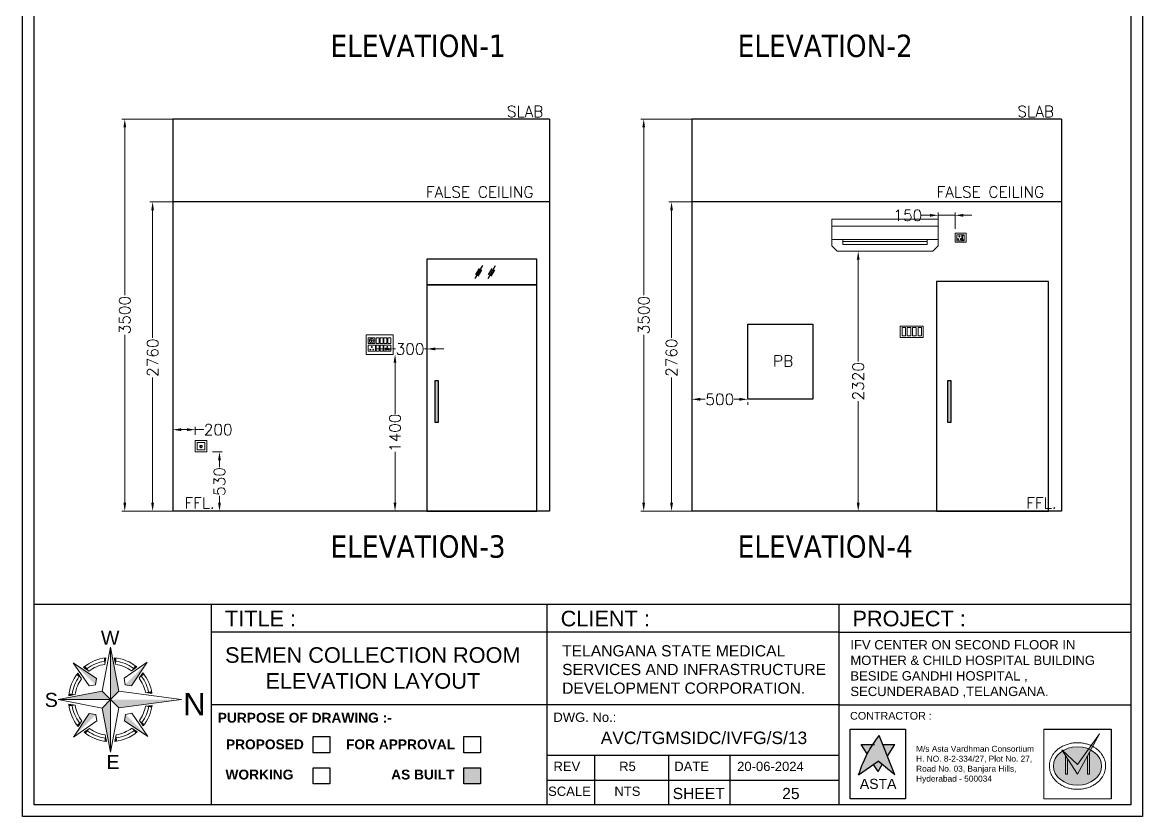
# Model space of a CAD drawing. Header units: millimetres. Extents: x 3552052 to 4144896, y -707811 to -630695.
# Drawn here: x 3871819 to 3881819, y -698426 to -691339 of the extents above; entities that cross this region are included whole.
import ezdxf
from ezdxf.enums import TextEntityAlignment as Align

# ---------------------------------------------------------------- set-up
doc = ezdxf.new("R2010")
doc.units = ezdxf.units.MM
doc.header["$LTSCALE"] = 6
doc.header["$MEASUREMENT"] = 0
doc.layers.get('0').update_dxf_attribs({"linetype": 'CONTINUOUS', "lineweight": 0})
doc.layers.get('Defpoints').update_dxf_attribs({"linetype": 'CONTINUOUS', "lineweight": 0})
for name, color, linetype, lineweight in [('0.0', 8, 'CONTINUOUS', 0), ('ELE-12M RAW&UPS SB', 40, 'CONTINUOUS', 0), ('ELE-4M RAW P.SB', 40, 'CONTINUOUS', 0), ('ELE-4M UPS P.SB', 3, 'CONTINUOUS', 0), ('ELE-SOCKET NMBERING', 7, 'CONTINUOUS', 9), ('ELE.LAN POINT', 3, 'CONTINUOUS', 0), ('formate text', 8, 'CONTINUOUS', 0), ('hatch', 252, 'CONTINUOUS', 0), ('HVAC', 3, 'CONTINUOUS', 15), ('LIGHT', 2, 'CONTINUOUS', 0), ('MEP_HVAC_RA_DUCT', 1, 'CONTINUOUS', 0), ('MEP_HVAC_TEXT', 7, 'CONTINUOUS', 0), ('SECTION', 251, 'CONTINUOUS', 0), ('TITLE', 7, 'CONTINUOUS', 0)]:
    doc.layers.add(name, color=color, linetype=linetype, lineweight=lineweight)
doc.layers.add('ELE-6A AC SOCKET', color=7, linetype='CONTINUOUS', lineweight=0, true_color=0x00ceb6)
doc.styles.add('Annotation', font='tahoma.ttf')
doc.styles.add('ARIAL', font='arial.ttf')
doc.styles.add('FORMATE', font='arialbd.ttf')
doc.styles.add('ROMANS', font='romans.shx')
doc.styles.add('style3', font='arialbd.ttf')
doc.dimstyles.new('AEPL1', dxfattribs={"dimtxt": 100, "dimasz": 75, "dimexe": 25, "dimexo": 50, "dimtad": 0, "dimdec": 0, "dimtxsty": 'ROMANS', "dimcen": 2.5, "dimclrd": 7, "dimclre": 7, "dimclrt": 7, "dimadec": 0, "dimazin": 0, "dimtfac": 1, "dimtdec": 0, "dimtmove": 0, "dimatfit": 3, "dimfxl": 1, "dimlwd": 0, "dimlwe": 0, "dimarcsym": 0})

# ---------------------------------------------------------------- blocks, each defined once
blk = doc.blocks.new('*D383')
at = {"layer": 'Defpoints', "color": 0, "transparency": 16777216}
for p in [(3872982, -692941), (3873384, -692941), (3874360, -695701)]:
    blk.add_point(p, dxfattribs=at)
at = {"layer": 'ELE-4M UPS P.SB', "color": 7, "lineweight": 0, "transparency": 16777216}
for p, q in [((3873334, -692941), (3872957, -692941)), ((3872982, -693016), (3872982, -694154)), ((3872982, -695626), (3872982, -694508)), ((3874310, -695701), (3872957, -695701))]:
    blk.add_line(p, q, dxfattribs=at)
at = {"layer": 'ELE-4M UPS P.SB', "color": 7, "transparency": 16777216}
for points in [[(3872969, -693016), (3872994, -693016), (3872982, -692941)], [(3872969, -695626), (3872994, -695626), (3872982, -695701)]]:
    blk.add_solid(points, dxfattribs=at)
at = {"layer": 'ELE-4M UPS P.SB', "color": 7, "lineweight": -3, "transparency": 16777216, "insert": (3872982, -694331), "char_height": 100, "attachment_point": 5, "rotation": 90, "style": 'ROMANS'}
blk.add_mtext('2760', dxfattribs=at)
blk = doc.blocks.new('*D384')
at = {"layer": 'Defpoints', "color": 0, "transparency": 16777216}
for p in [(3872733, -692201), (3873393, -692201), (3873357, -695701)]:
    blk.add_point(p, dxfattribs=at)
at = {"layer": 'ELE-4M UPS P.SB', "color": 7, "lineweight": 0, "transparency": 16777216}
for p, q in [((3873343, -692201), (3872708, -692201)), ((3872733, -692276), (3872733, -693774)), ((3872733, -695626), (3872733, -694128)), ((3873307, -695701), (3872708, -695701))]:
    blk.add_line(p, q, dxfattribs=at)
at = {"layer": 'ELE-4M UPS P.SB', "color": 7, "transparency": 16777216}
for points in [[(3872721, -692276), (3872746, -692276), (3872733, -692201)], [(3872721, -695626), (3872746, -695626), (3872733, -695701)]]:
    blk.add_solid(points, dxfattribs=at)
at = {"layer": 'ELE-4M UPS P.SB', "color": 7, "lineweight": -3, "transparency": 16777216, "insert": (3872733, -693951), "char_height": 100, "attachment_point": 5, "rotation": 90, "style": 'ROMANS'}
blk.add_mtext('3500', dxfattribs=at)
blk = doc.blocks.new('5')
at = {"layer": 'ELE-12M RAW&UPS SB', "color": 40, "ltscale": 10}
for p, q in [((3595754, -684831), (3595747, -684829)), ((3595748, -684825), (3595755, -684830)), ((3595756, -684840), (3595756, -684832)), ((3595757, -684829), (3595762, -684823)), ((3595757, -684832), (3595760, -684839)), ((3595765, -684826), (3595758, -684830))]:
    blk.add_line(p, q, dxfattribs=at)
for points in [[(3595950, -684952), (3595707, -684952), (3595707, -684777), (3595950, -684777)], [(3595785, -684803), (3595727, -684803), (3595727, -684856), (3595785, -684856)], [(3595824, -684856), (3595798, -684856), (3595798, -684804), (3595824, -684804)], [(3595824, -684924), (3595798, -684924), (3595798, -684871), (3595824, -684871)], [(3595859, -684856), (3595833, -684856), (3595833, -684804), (3595859, -684804)], [(3595859, -684924), (3595833, -684924), (3595833, -684871), (3595859, -684871)], [(3595894, -684856), (3595867, -684856), (3595867, -684804), (3595894, -684804)]]:
    blk.add_lwpolyline(points, close=True, dxfattribs=at)
at = {"layer": 'ELE-12M RAW&UPS SB', "color": 3, "linetype": 'ByBlock', "elevation": 0}
blk.add_lwpolyline([(3595928, -684856), (3595902, -684856), (3595902, -684804), (3595928, -684804)], close=True, dxfattribs=at)
at = {"layer": 'ELE-12M RAW&UPS SB', "color": 40, "ltscale": 10}
for radius in [19.1, 1.78]:
    blk.add_circle((3595756, -684831), radius, dxfattribs=at)
at = {"layer": 'ELE-4M RAW P.SB', "color": 40, "ltscale": 10}
for p, q in [((3595727, -684871), (3595790, -684871)), ((3595727, -684924), (3595727, -684871)), ((3595790, -684871), (3595790, -684924)), ((3595865, -684871), (3595928, -684871)), ((3595865, -684924), (3595865, -684871)), ((3595928, -684871), (3595928, -684924)), ((3595790, -684924), (3595727, -684924)), ((3595928, -684924), (3595865, -684924))]:
    blk.add_line(p, q, dxfattribs=at)
for centre, radius, start, end in [((3595758, -684885), 3.6, 307.1584, 232.8416), ((3595758, -684888), 2.29, 161.4031, 18.5969), ((3595897, -684885), 3.6, 307.1584, 232.8416), ((3595897, -684888), 2.29, 161.4031, 18.5969), ((3595745, -684908), 3.1, 5.2689, 272.51), ((3595747, -684910), 2.5, 202.6838, 75.0951), ((3595769, -684910), 2.5, 104.9049, 337.3162), ((3595771, -684908), 3.1, 267.49, 174.7311), ((3595884, -684908), 3.1, 5.2689, 272.51), ((3595886, -684910), 2.5, 202.6838, 75.0951), ((3595908, -684910), 2.5, 104.9049, 337.3162), ((3595910, -684908), 3.1, 267.49, 174.7311)]:
    blk.add_arc(centre, radius, start, end, dxfattribs=at)
blk = doc.blocks.new('*D385')
at = {"layer": 'Defpoints', "color": 0, "transparency": 16777216}
for p in [(3875130, -694243), (3875430, -694243), (3875430, -694253)]:
    blk.add_point(p, dxfattribs=at)
at = {"layer": 'ELE-4M UPS P.SB', "color": 7, "lineweight": 0, "transparency": 16777216}
for p, q in [((3875055, -694253), (3874980, -694253)), ((3875130, -694253), (3875151, -694253)), ((3875130, -694293), (3875130, -694278)), ((3875430, -694253), (3875410, -694253)), ((3875430, -694293), (3875430, -694278)), ((3875505, -694253), (3875580, -694253))]:
    blk.add_line(p, q, dxfattribs=at)
at = {"layer": 'ELE-4M UPS P.SB', "color": 7, "transparency": 16777216}
for points in [[(3875055, -694240), (3875055, -694265), (3875130, -694253)], [(3875505, -694240), (3875505, -694265), (3875430, -694253)]]:
    blk.add_solid(points, dxfattribs=at)
at = {"layer": 'ELE-4M UPS P.SB', "color": 7, "lineweight": -3, "transparency": 16777216, "insert": (3875280, -694253), "char_height": 100, "attachment_point": 5, "style": 'ROMANS'}
blk.add_mtext('300', dxfattribs=at)
blk = doc.blocks.new('*D386')
at = {"layer": 'Defpoints', "color": 0, "transparency": 16777216}
for p in [(3875130, -694301), (3875130, -695701), (3875146, -695701)]:
    blk.add_point(p, dxfattribs=at)
at = {"layer": 'ELE-4M UPS P.SB', "color": 7, "lineweight": 0, "transparency": 16777216}
for p, q in [((3875146, -694376), (3875146, -694831)), ((3875180, -694301), (3875171, -694301)), ((3875146, -695626), (3875146, -695171)), ((3875180, -695701), (3875171, -695701))]:
    blk.add_line(p, q, dxfattribs=at)
at = {"layer": 'ELE-4M UPS P.SB', "color": 7, "transparency": 16777216}
for points in [[(3875133, -694376), (3875158, -694376), (3875146, -694301)], [(3875133, -695626), (3875158, -695626), (3875146, -695701)]]:
    blk.add_solid(points, dxfattribs=at)
at = {"layer": 'ELE-4M UPS P.SB', "color": 7, "lineweight": -3, "transparency": 16777216, "insert": (3875146, -695001), "char_height": 100, "attachment_point": 5, "rotation": 90, "style": 'ROMANS'}
blk.add_mtext('1400', dxfattribs=at)
blk = doc.blocks.new('Voice')
at = {"layer": 'ELE.LAN POINT', "color": 6}
for points in [[(0, -32), (128, -32), (128, 92), (0, 92)], [(22, -10), (106, -10), (106, 70), (22, 70)], [(77, 21), (70, 21), (70, 12), (58, 12), (58, 21), (51, 21), (51, 39), (77, 39)], [(76, 23), (68, 23), (68, 13), (59, 13), (59, 23), (52, 23), (52, 37), (76, 37)]]:
    blk.add_lwpolyline(points, close=True, dxfattribs=at)
blk = doc.blocks.new('*D387')
at = {"layer": 'Defpoints', "color": 0, "transparency": 16777216}
for p in [(3873467, -695171), (3873579, -695171), (3873516, -695701)]:
    blk.add_point(p, dxfattribs=at)
at = {"layer": 'ELE-4M UPS P.SB', "color": 7, "lineweight": 0, "transparency": 16777216}
for p, q in [((3873517, -695171), (3873604, -695171)), ((3873579, -695246), (3873579, -695307)), ((3873579, -695626), (3873579, -695565)), ((3873566, -695701), (3873604, -695701))]:
    blk.add_line(p, q, dxfattribs=at)
at = {"layer": 'ELE-4M UPS P.SB', "color": 7, "transparency": 16777216}
for points in [[(3873566, -695246), (3873591, -695246), (3873579, -695171)], [(3873566, -695626), (3873591, -695626), (3873579, -695701)]]:
    blk.add_solid(points, dxfattribs=at)
at = {"layer": 'ELE-4M UPS P.SB', "color": 7, "lineweight": -3, "transparency": 16777216, "insert": (3873579, -695436), "char_height": 100, "attachment_point": 5, "rotation": 90, "style": 'ROMANS'}
blk.add_mtext('530', dxfattribs=at)
blk = doc.blocks.new('*D388')
at = {"layer": 'Defpoints', "color": 0, "transparency": 16777216}
for p in [(3873162, -694973), (3873162, -695070), (3873363, -695070)]:
    blk.add_point(p, dxfattribs=at)
at = {"layer": 'ELE-4M UPS P.SB', "color": 7, "lineweight": 0, "transparency": 16777216}
for p, q in [((3873162, -695020), (3873162, -694948)), ((3873237, -694973), (3873288, -694973)), ((3873363, -695020), (3873363, -694948)), ((3873363, -694973), (3873438, -694973))]:
    blk.add_line(p, q, dxfattribs=at)
at = {"layer": 'ELE-4M UPS P.SB', "color": 7, "transparency": 16777216}
for points in [[(3873237, -694961), (3873237, -694986), (3873162, -694973)], [(3873288, -694961), (3873288, -694986), (3873363, -694973)]]:
    blk.add_solid(points, dxfattribs=at)
at = {"layer": 'ELE-4M UPS P.SB', "color": 7, "lineweight": -3, "transparency": 16777216, "insert": (3873567, -694973), "char_height": 100, "attachment_point": 5, "style": 'ROMANS'}
blk.add_mtext('200', dxfattribs=at)
blk = doc.blocks.new('*D389')
at = {"layer": 'Defpoints', "color": 0, "transparency": 16777216}
for p in [(3877614, -692941), (3878002, -692941), (3877994, -695701)]:
    blk.add_point(p, dxfattribs=at)
at = {"layer": 'ELE-4M UPS P.SB', "color": 7, "lineweight": 0, "transparency": 16777216}
for p, q in [((3877952, -692941), (3877589, -692941)), ((3877614, -693016), (3877614, -694154)), ((3877614, -695626), (3877614, -694508)), ((3877944, -695701), (3877589, -695701))]:
    blk.add_line(p, q, dxfattribs=at)
at = {"layer": 'ELE-4M UPS P.SB', "color": 7, "transparency": 16777216}
for points in [[(3877602, -693016), (3877627, -693016), (3877614, -692941)], [(3877602, -695626), (3877627, -695626), (3877614, -695701)]]:
    blk.add_solid(points, dxfattribs=at)
at = {"layer": 'ELE-4M UPS P.SB', "color": 7, "lineweight": -3, "transparency": 16777216, "insert": (3877614, -694331), "char_height": 100, "attachment_point": 5, "rotation": 90, "style": 'ROMANS'}
blk.add_mtext('2760', dxfattribs=at)
blk = doc.blocks.new('*D390')
at = {"layer": 'Defpoints', "color": 0, "transparency": 16777216}
for p in [(3877366, -692201), (3878041, -692201), (3877994, -695701)]:
    blk.add_point(p, dxfattribs=at)
at = {"layer": 'ELE-4M UPS P.SB', "color": 7, "lineweight": 0, "transparency": 16777216}
for p, q in [((3877991, -692201), (3877341, -692201)), ((3877366, -692276), (3877366, -693774)), ((3877366, -695626), (3877366, -694128)), ((3877944, -695701), (3877341, -695701))]:
    blk.add_line(p, q, dxfattribs=at)
at = {"layer": 'ELE-4M UPS P.SB', "color": 7, "transparency": 16777216}
for points in [[(3877353, -692276), (3877378, -692276), (3877366, -692201)], [(3877353, -695626), (3877378, -695626), (3877366, -695701)]]:
    blk.add_solid(points, dxfattribs=at)
at = {"layer": 'ELE-4M UPS P.SB', "color": 7, "lineweight": -3, "transparency": 16777216, "insert": (3877366, -693951), "char_height": 100, "attachment_point": 5, "rotation": 90, "style": 'ROMANS'}
blk.add_mtext('3500', dxfattribs=at)
blk = doc.blocks.new('FGFFF')
at = {"layer": 'HVAC', "color": 1}
for p, q in [((3634024, -694516), (3634974, -694516)), ((3634024, -694635), (3634974, -694635))]:
    blk.add_line(p, q, dxfattribs=at)
at = {"layer": 'HVAC', "color": 8}
for p, q in [((3634123, -694635), (3634123, -694680)), ((3634123, -694655), (3634874, -694655)), ((3634123, -694680), (3634874, -694680)), ((3634874, -694635), (3634874, -694680))]:
    blk.add_line(p, q, dxfattribs=at)
at = {"layer": 'HVAC', "color": 1}
blk.add_lwpolyline([(3634024, -694455), (3634974, -694455), (3634974, -694694), (3634926, -694741), (3634071, -694741), (3634024, -694694)], close=True, dxfattribs=at)
blk = doc.blocks.new('*D391')
at = {"layer": 'Defpoints', "color": 0, "transparency": 16777216}
for p in [(3879252, -693381), (3879281, -693381), (3879295, -695701)]:
    blk.add_point(p, dxfattribs=at)
at = {"layer": 'ELE-4M UPS P.SB', "color": 7, "lineweight": 0, "transparency": 16777216}
for p, q in [((3879302, -693381), (3879306, -693381)), ((3879281, -693456), (3879281, -694364)), ((3879281, -695626), (3879281, -694718)), ((3879245, -695701), (3879256, -695701))]:
    blk.add_line(p, q, dxfattribs=at)
at = {"layer": 'ELE-4M UPS P.SB', "color": 7, "transparency": 16777216}
for points in [[(3879268, -693456), (3879293, -693456), (3879281, -693381)], [(3879268, -695626), (3879293, -695626), (3879281, -695701)]]:
    blk.add_solid(points, dxfattribs=at)
at = {"layer": 'ELE-4M UPS P.SB', "color": 7, "lineweight": -3, "transparency": 16777216, "insert": (3879281, -694541), "char_height": 100, "attachment_point": 5, "rotation": 90, "style": 'ROMANS'}
blk.add_mtext('2320', dxfattribs=at)
blk = doc.blocks.new('*D392')
at = {"layer": 'Defpoints', "color": 0, "transparency": 16777216}
for p in [(3877795, -694701), (3877795, -694702), (3878295, -694701)]:
    blk.add_point(p, dxfattribs=at)
at = {"layer": 'ELE-4M UPS P.SB', "color": 7, "lineweight": 0, "transparency": 16777216}
for p, q in [((3877795, -694751), (3877795, -694727)), ((3877870, -694702), (3877915, -694702)), ((3878220, -694702), (3878174, -694702)), ((3878295, -694751), (3878295, -694727))]:
    blk.add_line(p, q, dxfattribs=at)
at = {"layer": 'ELE-4M UPS P.SB', "color": 7, "transparency": 16777216}
for points in [[(3877870, -694690), (3877870, -694715), (3877795, -694702)], [(3878220, -694690), (3878220, -694715), (3878295, -694702)]]:
    blk.add_solid(points, dxfattribs=at)
at = {"layer": 'ELE-4M UPS P.SB', "color": 7, "lineweight": -3, "transparency": 16777216, "insert": (3878045, -694702), "char_height": 100, "attachment_point": 5, "style": 'ROMANS'}
blk.add_mtext('500', dxfattribs=at)
blk = doc.blocks.new('EQ2WE')
at = {"layer": 'ELE-6A AC SOCKET', "lineweight": 0}
for p, q in [((-99, 170), (-215, 170)), ((-215, 170), (-215, 36)), ((-215, 36), (-99, 36)), ((-99, 36), (-99, 170)), ((-91, 36), (-91, 170)), ((-91, 170), (-45, 170)), ((-45, 170), (-91, 170)), ((-45, 36), (-91, 36)), ((-87, 51), (-87, 155)), ((-87, 155), (-48, 155)), ((-48, 55), (-87, 55)), ((-48, 51), (-87, 51)), ((-48, 155), (-48, 51)), ((-45, 170), (-45, 36)), ((-45, 170), (-45, 36))]:
    blk.add_line(p, q, dxfattribs=at)
blk.add_lwpolyline([(0, 0), (-257, 0), (-257, 206), (0, 206)], close=True, dxfattribs=at)
for centre, radius, start, end in [((-190, 77), 7.83, 5.2689, 272.51), ((-184, 72), 6.31, 202.6838, 75.0951), ((-157, 136), 9.08, 307.1584, 232.8416), ((-157, 127), 5.79, 161.4031, 18.5969), ((-130, 72), 6.31, 104.9049, 337.3162), ((-124, 77), 7.83, 267.49, 174.7311)]:
    blk.add_arc(centre, radius, start, end, dxfattribs=at)
blk = doc.blocks.new('*D393')
at = {"layer": 'Defpoints', "color": 0, "transparency": 16777216}
for p in [(3879995, -693060), (3879995, -693232), (3880145, -693232)]:
    blk.add_point(p, dxfattribs=at)
at = {"layer": 'ELE-4M UPS P.SB', "color": 7, "lineweight": 0, "transparency": 16777216}
for p, q in [((3879920, -693060), (3879845, -693060)), ((3879995, -693182), (3879995, -693035)), ((3880145, -693060), (3879995, -693060)), ((3880145, -693182), (3880145, -693035)), ((3880220, -693060), (3880295, -693060))]:
    blk.add_line(p, q, dxfattribs=at)
at = {"layer": 'ELE-4M UPS P.SB', "color": 7, "transparency": 16777216}
for points in [[(3879920, -693048), (3879920, -693073), (3879995, -693060)], [(3880220, -693048), (3880220, -693073), (3880145, -693060)]]:
    blk.add_solid(points, dxfattribs=at)
at = {"layer": 'ELE-4M UPS P.SB', "color": 7, "lineweight": -3, "transparency": 16777216, "insert": (3879723, -693060), "char_height": 100, "attachment_point": 5, "style": 'ROMANS'}
blk.add_mtext('150', dxfattribs=at)
blk = doc.blocks.new('SDFF')
at = {"layer": 'ELE-4M RAW P.SB'}
for p, q in [((0, -100), (0, 0)), ((207, 0, 0), (0, 0)), ((207, -100, 0), (207, 0, 0)), ((207, -100, 0), (0, -100))]:
    blk.add_line(p, q, dxfattribs=at)
at = {"layer": 'ELE-4M RAW P.SB', "color": 3, "linetype": 'ByBlock'}
blk.add_lwpolyline([(47, -85), (47, -11), (17, -11), (17, -85)], close=True, dxfattribs=at)
at = {"layer": 'ELE-4M RAW P.SB', "linetype": 'ByBlock'}
for points in [[(95, -85), (95, -11), (64, -11), (64, -85)], [(143, -85), (143, -11), (112, -11), (112, -85)], [(190, -85), (190, -11), (160, -11), (160, -85)]]:
    blk.add_lwpolyline(points, close=True, dxfattribs=at)
blk = doc.blocks.new('A$C4A7C6C7E')
at = {"layer": 'TITLE', "color": 8, "lineweight": 5}
for p, q in [((-4207, 4144), (0, 26095)), ((0, 26095), (0, 0)), ((0, 0), (0, 26095)), ((4144, 4207), (0, 26095)), ((-6941, 10518), (-18592, 18312)), ((-10622, 6781), (-18592, 18312)), ((-2825, 17519), (-2234, 20757)), ((2559, 17560), (1919, 20788)), ((6781, 10622), (18312, 18592)), ((10518, 6941), (18312, 18592)), ((-14385, 10390), (-16257, 13098)), ((-10607, 14226), (-13343, 16056)), ((10390, 14385), (13098, 16257)), ((14226, 10607), (16056, 13343)), ((-7437, 7325), (-10622, 6781)), ((-7437, 7325), (-6941, 10518)), ((7325, 7437), (6781, 10622)), ((7325, 7437), (10518, 6941)), ((-4207, 4144), (-26095, 0)), ((0, 0), (-26095, 0)), ((-26095, 0), (0, 0)), ((-4144, -4207), (-26095, 0)), ((-17560, 2559), (-20788, 1919)), ((-4207, 4144), (0, 0)), ((0, 0), (-4207, 4144)), ((0, 0), (-4144, -4207)), ((-4144, -4207), (0, 0)), ((0, 0), (4144, 4207)), ((4144, 4207), (0, 0)), ((0, 0), (4207, -4144)), ((4207, -4144), (0, 0)), ((0, 0), (0, -26095)), ((0, -26095), (0, 0)), ((17394, 3514), (20646, 3095)), ((17394, 3514), (20646, 3095)), ((-17519, -2825), (-20757, -2234)), ((-4144, -4207), (0, -26095)), ((4207, -4144), (0, -26095)), ((17433, -3312), (20680, -2857)), ((17433, -3312), (20680, -2857)), ((17434, -3310), (20680, -2857)), ((-10518, -6941), (-18312, -18592)), ((-6781, -10622), (-18312, -18592)), ((-14226, -10607), (-16056, -13343)), ((-7325, -7437), (-10518, -6941)), ((-7325, -7437), (-6781, -10622)), ((7437, -7325), (6941, -10518)), ((6941, -10518), (18592, -18312)), ((7437, -7325), (10622, -6781)), ((10622, -6781), (18592, -18312)), ((14385, -10390), (16257, -13098)), ((-10390, -14385), (-13098, -16257)), ((10607, -14226), (13343, -16056)), ((-2559, -17560), (-1919, -20788)), ((2825, -17519), (2234, -20757))]:
    blk.add_line(p, q, dxfattribs=at)
at = {"layer": 'TITLE', "color": 5}
for p in [(4144, 4207), (4207, -4144)]:
    blk.add_line(p, (35289, 0), dxfattribs=at)
at = {"layer": 'TITLE', "color": 8, "lineweight": 5}
for radius, start, end in [(20877, 96.14269, 129.72625), (19311, 99.1612, 126.70773), (17745, 99.1612, 126.70773), (20877, 51.14269, 84.72625), (17745, 54.16121, 81.70773), (19311, 54.16121, 81.70773), (20877, 141.14269, 174.72625), (19311, 144.16121, 171.70773), (19311, 9.85136, 36.70773), (20877, 8.52692, 39.72625), (17745, 144.16121, 171.70773), (17745, 11.42181, 36.70773), (20877, 186.14269, 219.72625), (19311, 189.1612, 216.70773), (17745, 189.1612, 216.70773), (17745, 324.16121, 349.24868), (19311, 324.16121, 350.81434), (20877, 321.14269, 352.1348), (20877, 231.14269, 264.72625), (19311, 234.16121, 261.70773), (17745, 234.16121, 261.70773), (20877, 276.14269, 309.72625), (17745, 279.1612, 306.70773), (19311, 279.1612, 306.70773)]:
    blk.add_arc((0, 0), radius, start, end, dxfattribs=at)
for points in [[(0, 26095), (4144, 4207), (0, 0)], [(-18592, 18312), (-6941, 10518), (-7437, 7325)], [(-13343, 16056), (-12479, 16737), (-10607, 14226)], [(-3324, 20610), (-2234, 20757), (-2825, 17519)], [(3011, 20658), (1919, 20788), (2559, 17560)], [(18312, 18592), (10518, 6941), (7325, 7437)], [(13098, 16257), (12223, 16924), (10390, 14385)], [(-16257, 13098), (-16924, 12223), (-14385, 10390)], [(16056, 13343), (16737, 12479), (14226, 10607)], [(-26095, 0), (-4207, 4144), (0, 0)], [(-20658, 3011), (-20788, 1919), (-17560, 2559)], [(0, -26095), (-4144, -4207), (0, 0)], [(20646, 3095), (20457, 4167), (17394, 3514)], [(-20610, -3324), (-20757, -2234), (-17519, -2825)], [(20680, -2857), (20503, -3930), (17433, -3312)], [(-18312, -18592), (-10518, -6941), (-7325, -7437)], [(-16056, -13343), (-16737, -12479), (-14226, -10607)], [(18592, -18312), (6941, -10518), (7437, -7325)], [(16257, -13098), (16924, -12223), (14385, -10390)], [(-13098, -16257), (-12223, -16924), (-10390, -14385)], [(13343, -16056), (12479, -16737), (10607, -14226)], [(-3011, -20658), (-1919, -20788), (-2559, -17560)], [(3324, -20610), (2234, -20757), (2825, -17519)]]:
    blk.add_solid(points, dxfattribs=at)
at = {"layer": 'TITLE', "color": 5}
blk.add_solid([(35289, 0), (4207, -4144), (0, 0)], dxfattribs=at)
blk = doc.blocks.new('IVF-CONTRACTOR')
at = {"lineweight": -3, "true_color": 0x293189}
h = blk.add_hatch(color=177, dxfattribs=at)
h.dxf.hatch_style = 1
edge = h.paths.add_edge_path()
edge.add_spline(control_points=[(3037286, -1386527), (3037185, -1386667), (3036944, -1387001), (3036801, -1387388), (3036719, -1387609)], knot_values=[0, 0, 0, 0, 519.520055, 1226.818077, 1226.818077, 1226.818077, 1226.818077], degree=3, periodic=0)
edge.add_line((3036719, -1387609), (3037255, -1387240))
edge.add_line((3037255, -1387240), (3037717, -1387609))
edge.add_line((3037717, -1387609), (3037286, -1386527))
at = {"lineweight": -3, "true_color": 0xc7c8ca}
h = blk.add_hatch(color=9, dxfattribs=at)
h.dxf.hatch_style = 1
edge = h.paths.add_edge_path()
edge.add_spline(control_points=[(3036953, -1387033), (3036967, -1387008), (3037022, -1386919), (3037088, -1386836), (3037139, -1386779)], knot_values=[3356.588859, 3356.588859, 3356.588859, 3356.588859, 3831.174934, 5081.098827, 5081.098827, 5081.098827, 5081.098827], degree=3, periodic=0)
edge.add_line((3037139, -1386779), (3036793, -1386779))
edge.add_line((3036793, -1386779), (3036953, -1387033))
h.paths.add_polyline_path([(3037717, -1386779), (3037386, -1386779), (3037515, -1387102)])
h.paths.add_polyline_path([(3037370, -1387332), (3037255, -1387240), (3037134, -1387323), (3037255, -1387517)])
at = {"true_color": 0xed1f24}
h = blk.add_hatch(color=240, dxfattribs=at)
h.dxf.hatch_style = 1
edge = h.paths.add_edge_path()
edge.add_line((3042329, -1386921), (3042349, -1386951))
edge.add_ellipse((3042760, -1387369), major_axis=(-665, 0), ratio=0.800236, start_angle=-52.6357, end_angle=-51.8324, ccw=False)
edge.add_line((3042356, -1386946), (3042329, -1386921))
at = {"layer": '0.0', "true_color": 0xed1f24}
h = blk.add_hatch(color=240, dxfattribs=at)
h.dxf.hatch_style = 1
edge = h.paths.add_edge_path()
edge.add_line((3042760, -1387590), (3043125, -1386925))
edge.add_ellipse((3042760, -1387369), major_axis=(-665, 0), ratio=0.800236, start_angle=-123.3804, end_angle=-117.8517)
edge.add_line((3043070, -1386899), (3042760, -1387331))
edge.add_line((3042760, -1387331), (3042356, -1386946))
edge.add_ellipse((3042760, -1387369), major_axis=(-665, 0), ratio=0.800236, start_angle=-52.6357, end_angle=-51.8324)
edge.add_line((3042349, -1386951), (3042760, -1387590))
edge = h.paths.add_edge_path()
edge.add_spline(control_points=[(3043179, -1386828), (3043165, -1386821), (3043150, -1386814), (3043136, -1386807)], knot_values=[-2.156071, -2.156071, -2.156071, -2.156071, -2.090953, -2.090953, -2.090953, -2.090953], degree=3, periodic=0)
edge.add_line((3043136, -1386807), (3043070, -1386899))
edge.add_ellipse((3042760, -1387369), major_axis=(-665, 0), ratio=0.800236, start_angle=-123.3804, end_angle=-117.8517, ccw=False)
edge.add_line((3043125, -1386925), (3043179, -1386828))
edge = h.paths.add_edge_path()
edge.add_line((3043367, -1386486), (3043136, -1386807))
edge.add_spline(control_points=[(3043136, -1386807), (3043150, -1386814), (3043165, -1386821), (3043179, -1386828)], knot_values=[-2.156071, -2.156071, -2.156071, -2.156071, -2.090953, -2.090953, -2.090953, -2.090953], degree=3, periodic=0)
edge.add_line((3043179, -1386828), (3043367, -1386486))
at = {"layer": '0.0', "true_color": 0x139b48}
h = blk.add_hatch(color=114, dxfattribs=at)
h.dxf.hatch_style = 1
edge = h.paths.add_edge_path()
edge.add_ellipse((3042760, -1387369), major_axis=(-665, 0), ratio=0.800236, start_angle=-51.8324, end_angle=236.6196)
edge.add_line((3043125, -1386925), (3043091, -1386988))
edge.add_line((3043091, -1386988), (3043091, -1387590))
edge.add_line((3043091, -1387590), (3043036, -1387590))
edge.add_line((3043036, -1387590), (3043036, -1387088))
edge.add_line((3043036, -1387088), (3042760, -1387590))
edge.add_line((3042760, -1387590), (3042484, -1387160))
edge.add_line((3042484, -1387160), (3042484, -1387590))
edge.add_line((3042484, -1387590), (3042428, -1387590))
edge.add_line((3042428, -1387590), (3042428, -1387075))
edge.add_line((3042428, -1387075), (3042349, -1386951))
edge = h.paths.add_edge_path()
edge.add_ellipse((3042760, -1387369), major_axis=(-665, 0), ratio=0.800236, start_angle=-117.8517, end_angle=-52.6357)
edge.add_line((3042356, -1386946), (3042760, -1387331))
edge.add_line((3042760, -1387331), (3043070, -1386899))
at = {"layer": '0.0', "true_color": 0x000000}
h = blk.add_hatch(color=18, dxfattribs=at)
h.dxf.hatch_style = 1
h.paths.add_polyline_path([(3042484, -1387160), (3042428, -1387075), (3042428, -1387590), (3042484, -1387590)])
h.paths.add_polyline_path([(3043036, -1387590), (3043091, -1387590), (3043091, -1386988), (3043036, -1387088)])
at = {"lineweight": -3}
for p, q in [((3036484, -1386350), (3038013, -1386350)), ((3036484, -1388267), (3036484, -1386350)), ((3036485, -1386350), (3038009, -1386350)), ((3036485, -1388278), (3036485, -1386350)), ((3038013, -1386350), (3038013, -1388267)), ((3041829, -1386350), (3043688, -1386350)), ((3043688, -1386350), (3043688, -1388278)), ((3038011, -1388278), (3036483, -1388278))]:
    blk.add_line(p, q, dxfattribs=at)
at = {"color": 251, "lineweight": -3, "true_color": 0x636466}
for p, q in [((3037717, -1387609), (3037286, -1386527)), ((3036793, -1386779), (3037155, -1386779)), ((3036953, -1387033), (3036793, -1386779)), ((3037386, -1386779), (3037717, -1386779)), ((3037515, -1387102), (3037717, -1386779)), ((3036719, -1387609), (3037255, -1387240)), ((3037717, -1387609), (3037255, -1387240)), ((3037255, -1387517), (3037134, -1387323)), ((3037255, -1387517), (3037370, -1387332))]:
    blk.add_line(p, q, dxfattribs=at)
blk.add_spline([(3036719, -1387609), (3036998, -1386959), (3037286, -1386527)], degree=3, dxfattribs=at)
at = {"layer": '0.0'}
for p, q in [((3036485, -1386350), (3038009, -1386350)), ((3036485, -1388278), (3036485, -1386350)), ((3036485, -1388278), (3036485, -1386350)), ((3036485, -1386350), (3038009, -1386350)), ((3038013, -1386350), (3038013, -1388278)), ((3041829, -1386350), (3043688, -1386350)), ((3041829, -1388278), (3041829, -1386350)), ((3043688, -1386350), (3043688, -1388278)), ((3038009, -1388278), (3036485, -1388278)), ((3043688, -1388278), (3041829, -1388278))]:
    blk.add_line(p, q, dxfattribs=at)
at = {"layer": '0.0', "color": 18, "true_color": 0x000000}
for p, q in [((3042760, -1387590), (3043367, -1386486)), ((3042760, -1387331), (3043367, -1386486)), ((3042760, -1387590), (3042329, -1386921)), ((3042329, -1386921), (3042760, -1387331)), ((3042428, -1387075), (3042428, -1387590)), ((3042484, -1387590), (3042484, -1387160)), ((3043036, -1387088), (3043036, -1387590)), ((3043091, -1387590), (3043091, -1386988)), ((3042428, -1387590), (3042484, -1387590)), ((3043036, -1387590), (3043091, -1387590))]:
    blk.add_line(p, q, dxfattribs=at)
at = {"layer": '0.0'}
blk.add_ellipse((3042760, -1387369), major_axis=(-665, 0), ratio=0.800236, start_param=-3.141592653589793, end_param=3.141592653589793, dxfattribs=at)
blk.add_open_spline([(3043535, -1387369), (3043535, -1387353), (3043534, -1387336), (3043530, -1387296), (3043527, -1387272), (3043516, -1387226), (3043509, -1387202), (3043492, -1387157), (3043483, -1387135), (3043460, -1387092), (3043448, -1387071), (3043420, -1387031), (3043405, -1387011), (3043372, -1386974), (3043355, -1386956), (3043318, -1386922), (3043298, -1386906), (3043258, -1386875), (3043236, -1386861), (3043183, -1386829), (3043150, -1386812), (3043081, -1386783), (3043045, -1386771), (3042972, -1386750), (3042935, -1386742), (3042860, -1386731), (3042821, -1386728), (3042745, -1386726), (3042706, -1386727), (3042630, -1386735), (3042593, -1386741), (3042518, -1386757), (3042482, -1386768), (3042412, -1386794), (3042377, -1386809), (3042312, -1386843), (3042280, -1386862), (3042221, -1386905), (3042194, -1386928), (3042147, -1386974), (3042127, -1386996), (3042091, -1387042), (3042074, -1387067), (3042045, -1387117), (3042033, -1387143), (3042012, -1387197), (3042003, -1387225), (3041992, -1387276), (3041988, -1387299), (3041984, -1387347), (3041984, -1387371), (3041986, -1387418), (3041989, -1387442), (3041997, -1387489), (3042003, -1387512), (3042018, -1387557), (3042026, -1387580), (3042047, -1387623), (3042058, -1387645), (3042084, -1387686), (3042098, -1387706), (3042129, -1387744), (3042145, -1387762), (3042180, -1387798), (3042199, -1387814), (3042238, -1387846), (3042259, -1387861), (3042311, -1387894), (3042343, -1387912), (3042409, -1387944), (3042444, -1387957), (3042515, -1387980), (3042552, -1387989), (3042626, -1388003), (3042664, -1388007), (3042740, -1388012), (3042778, -1388012), (3042854, -1388008), (3042892, -1388003), (3042966, -1387989), (3043003, -1387980), (3043074, -1387958), (3043109, -1387944), (3043175, -1387913), (3043208, -1387895), (3043268, -1387856), (3043297, -1387834), (3043351, -1387787), (3043376, -1387761), (3043416, -1387713), (3043432, -1387690), (3043462, -1387643), (3043475, -1387619), (3043497, -1387569), (3043507, -1387543), (3043522, -1387491), (3043527, -1387464), (3043533, -1387415), (3043535, -1387392), (3043535, -1387369)], degree=3, knots=[-3.141593, -3.141593, -3.141593, -3.141593, -3.06788, -3.06788, -2.960953, -2.960953, -2.854026, -2.854026, -2.747099, -2.747099, -2.640172, -2.640172, -2.533245, -2.533245, -2.426319, -2.426319, -2.319392, -2.319392, -2.212465, -2.212465, -2.059875, -2.059875, -1.907286, -1.907286, -1.754697, -1.754697, -1.602107, -1.602107, -1.449518, -1.449518, -1.296928, -1.296928, -1.144339, -1.144339, -0.99175, -0.99175, -0.83916, -0.83916, -0.686571, -0.686571, -0.558641, -0.558641, -0.43071, -0.43071, -0.30278, -0.30278, -0.17485, -0.17485, -0.068516, -0.068516, 0.037819, 0.037819, 0.144154, 0.144154, 0.250488, 0.250488, 0.356823, 0.356823, 0.463157, 0.463157, 0.569492, 0.569492, 0.675826, 0.675826, 0.782161, 0.782161, 0.888495, 0.888495, 1.039928, 1.039928, 1.191361, 1.191361, 1.342794, 1.342794, 1.494227, 1.494227, 1.64566, 1.64566, 1.797093, 1.797093, 1.948526, 1.948526, 2.099959, 2.099959, 2.251392, 2.251392, 2.402825, 2.402825, 2.554258, 2.554258, 2.675591, 2.675591, 2.796924, 2.796924, 2.918258, 2.918258, 3.039591, 3.039591, 3.141593, 3.141593, 3.141593, 3.141593], dxfattribs=at)
at = {"lineweight": -3, "attachment_point": 1, "style": 'ARIAL'}
for s, width, gutter_width, insert, char_height in [('{\\C256;CONTRACTOR :}', 3919.85, 1060, (3036485, -1385878), 212.06), ('{\\C256;M/s Asta Vardhman Consortium\\PH. NO. 8-2-334/27, Plot No. 27, Road No. 03, Banjara Hills, Hyderabad - 500034}', 3696.75, 822, (3038306, -1386813), 164.38)]:
    blk.add_mtext_dynamic_manual_height_columns(s, width=width, gutter_width=gutter_width, heights=[0], dxfattribs=dict(at, insert=insert, char_height=char_height))
at = {"lineweight": 100, "insert": (3036754, -1387723), "char_height": 276.9, "attachment_point": 1, "style": 'ARIAL'}
blk.add_mtext_dynamic_manual_height_columns('ASTA', width=997.56, gutter_width=254, heights=[0], dxfattribs=at)

msp = doc.modelspace()

# ---------------------------------------------------------------- hatches: boundary and pattern name
at = {"lineweight": -3, "ltscale": 0.1}
h = msp.add_hatch(color=254, dxfattribs=at)
h.dxf.hatch_style = 1
h.paths.add_polyline_path([(3875501.1, -694904.9), (3875533.8, -694904.9), (3875533.8, -694537.4), (3875501.1, -694537.4)])
h = msp.add_hatch(color=254, dxfattribs=at)
h.dxf.hatch_style = 1
h.paths.add_polyline_path([(3880078.6, -694904.9), (3880111.3, -694904.9), (3880111.3, -694537.4), (3880078.6, -694537.4)])
at = {"layer": 'MEP_HVAC_TEXT', "lineweight": -3}
h = msp.add_hatch(color=1, dxfattribs=at)
h.dxf.hatch_style = 1
h.paths.add_polyline_path([(3875761.4, -697990.1), (3875761.4, -698134.6), (3875908.9, -698134.6), (3875908.9, -697990.1)])

# ---------------------------------------------------------------- linework, layer by layer
at = {"lineweight": -3}
for p, q in [((3881715.7, -696534.5), (3871922.9, -696534.5)), ((3871922.9, -698322.6), (3871922.9, -696534.5)), ((3876502.7, -698322.6), (3876502.7, -696534.5))]:
    msp.add_line(p, q, dxfattribs=at)
at = {"color": 7, "lineweight": 30}
msp.add_line((3881715.7, -698322.6), (3876502.7, -698322.6), dxfattribs=at)
for points in [[(3881819.3, -682281.5), (3881819.3, -698426.2), (3871819.3, -698426.2), (3871819.3, -682281.5)], [(3881715.7, -682385.2), (3881715.7, -698322.6), (3871922.9, -698322.6), (3871922.9, -682385.2)]]:
    msp.add_lwpolyline(points, close=True, dxfattribs=at)
at = {"color": 7, "lineweight": -3, "ltscale": 0.1}
for points in [[(3875501.1, -694904.9), (3875533.8, -694904.9), (3875533.8, -694537.4), (3875501.1, -694537.4)], [(3880078.6, -694904.9), (3880111.3, -694904.9), (3880111.3, -694537.4), (3880078.6, -694537.4)]]:
    msp.add_lwpolyline(points, close=True, dxfattribs=at)
at = {"layer": '0.0', "color": 7, "lineweight": 30, "elevation": -55.5}
for points in [[(3874415.8, -697711.3), (3874563.3, -697711.3), (3874563.3, -697855.8), (3874415.8, -697855.8)], [(3875761.4, -697711.3), (3875908.9, -697711.3), (3875908.9, -697855.8), (3875761.4, -697855.8)], [(3874415.8, -697990.1), (3874563.3, -697990.1), (3874563.3, -698134.6), (3874415.8, -698134.6)], [(3875761.4, -697990.1), (3875908.9, -697990.1), (3875908.9, -698134.6), (3875761.4, -698134.6)]]:
    msp.add_lwpolyline(points, close=True, dxfattribs=at)
at = {"layer": 'ELE-4M UPS P.SB', "color": 1, "lineweight": -3}
msp.add_lwpolyline([(3878294.7, -694031), (3878874.7, -694031), (3878874.7, -694701), (3878294.7, -694701)], close=True, dxfattribs=at)
at = {"layer": 'hatch', "color": 7, "lineweight": 30}
msp.add_line((3881715.7, -696534), (3881715.7, -698322.6), dxfattribs=at)
at = {"layer": 'MEP_HVAC_RA_DUCT', "color": 7, "lineweight": 30}
for p, q in [((3873162.2, -692201), (3873162.2, -695701)), ((3876525.4, -692201), (3876525.4, -695701)), ((3877794.7, -692201), (3877794.7, -695701)), ((3881094.7, -692201), (3881094.7, -695701))]:
    msp.add_line(p, q, dxfattribs=at)
for points in [[(3876525.4, -692201), (3873162.2, -692201)], [(3881094.7, -692201), (3877794.7, -692201)], [(3876525.4, -692941), (3873162.2, -692941)], [(3881094.7, -692941), (3877794.7, -692941)], [(3876525.4, -695701), (3873162.2, -695701)], [(3881094.7, -695701), (3877794.7, -695701)]]:
    msp.add_lwpolyline(points, dxfattribs=at)
at = {"layer": 'MEP_HVAC_RA_DUCT', "color": 7, "lineweight": -3}
for points in [[(3875430.4, -693681), (3876410.4, -693681), (3876410.4, -693451), (3875430.4, -693451)], [(3875430.4, -695701), (3876410.4, -695701), (3876410.4, -693681), (3875430.4, -693681)], [(3879979.7, -695701), (3880979.7, -695701), (3880979.7, -693651), (3879979.7, -693651)]]:
    msp.add_lwpolyline(points, close=True, dxfattribs=at)
at = {"layer": 'MEP_HVAC_TEXT', "lineweight": -3}
for p, q in [((3873505.8, -696534.5), (3873505.8, -698322.6)), ((3879108, -696534.5), (3879108, -698322.6)), ((3876502.7, -696780.9), (3873505.8, -696780.9)), ((3879108, -696780.9), (3876502.7, -696780.9)), ((3879108, -696780.9), (3881715.7, -696780.9)), ((3876502.7, -697428.3), (3873505.8, -697428.3)), ((3879108, -697428.5), (3876500.4, -697428.3)), ((3879108, -697428.5), (3881715.7, -697428.3)), ((3876502.7, -697878.7), (3879108, -697878.7)), ((3876926.2, -697878.7), (3876926.2, -698322.6)), ((3877585.8, -697878.7), (3877585.8, -698322.6)), ((3878133.2, -697878.7), (3878133.2, -698322.6)), ((3876502.7, -698100.6), (3879108, -698100.6))]:
    msp.add_line(p, q, dxfattribs=at)
at = {"layer": 'SECTION', "color": 5, "lineweight": -3, "ltscale": 500}
for p, q in [((3875861.6, -693624.8), (3875929, -693506.9)), ((3875866.6, -693590.1), (3875899, -693533.5)), ((3875888.7, -693603.3), (3875920.7, -693547.3)), ((3875976.6, -693624.8), (3876044, -693506.9)), ((3875981.6, -693590.1), (3876014, -693533.5)), ((3876003.7, -693603.3), (3876035.7, -693547.3))]:
    msp.add_line(p, q, dxfattribs=at)

# ---------------------------------------------------------------- block references
at = {"color": 240, "lineweight": -3, "true_color": 0xed1f24, "xscale": 0.3235108708965134, "yscale": 0.3235108708965134, "zscale": 0.3235108708965134}
msp.add_blockref('IVF-CONTRACTOR', (2896872.3, -249145.8), dxfattribs=at)
at = {"layer": 'ELE-12M RAW&UPS SB', "color": 0, "lineweight": -3}
msp.add_blockref('5', (279180, -9349.4), dxfattribs=at)
at = {"layer": 'ELE-4M RAW P.SB', "color": 0, "lineweight": -3}
msp.add_blockref('SDFF', (3879654.7, -694051, 0), dxfattribs=at)
at = {"layer": 'ELE-6A AC SOCKET', "color": 254, "lineweight": -3, "true_color": 0xdebad0, "xscale": 0.3885944238316955, "yscale": 0.3885944238316955, "zscale": 0.3885944238316955}
msp.add_blockref('EQ2WE', (3880244.7, -693301), dxfattribs=at)
at = {"layer": 'ELE.LAN POINT', "color": 7, "lineweight": 30, "xscale": -0.8135966191344682, "yscale": 0.8135966191344682, "zscale": 0.8135966191344682, "rotation": 359.9999999999999}
msp.add_blockref('Voice', (3873466.6, -695145.1), dxfattribs=at)
at = {"layer": 'LIGHT', "lineweight": -3}
msp.add_blockref('FGFFF', (245020.9, 1360.2), dxfattribs=at)
at = {"layer": 'TITLE', "lineweight": -3, "extrusion": (1.31196e-09, -7.57547e-09, 1), "xscale": 0.01794916459453998, "yscale": 0.01794916459453998, "zscale": 0.01794916459453998}
msp.add_blockref('A$C4A7C6C7E', (3872605.5, -697382.4, 0), dxfattribs=at)

# ---------------------------------------------------------------- texts
at = {"lineweight": -3, "char_height": 200, "width": 2697.906, "attachment_point": 3, "style": 'Annotation'}
for s, insert in [('\\pxql;ELEVATION-1', (3877267.3, -691447.7)), ('\\pxql;ELEVATION-2', (3880901.6, -691447.7)), ('\\pxql;ELEVATION-3', (3877267.3, -695915.8)), ('\\pxql;ELEVATION-4', (3880901.6, -695915.8))]:
    msp.add_mtext(s, dxfattribs=dict(at, insert=insert))
at = {"layer": 'ELE-SOCKET NMBERING', "color": 0, "lineweight": -3, "char_height": 100.004, "width": 2358.602, "attachment_point": 1, "style": 'Annotation'}
for s, insert in [('{\\Fromans|c0;SLAB}', (3876144, -692084.2)), ('{\\Fromans|c0;SLAB}', (3880702.1, -692084.2)), ('{\\Fromans|c0;FALSE CEILING }', (3875422.3, -692802.2)), ('{\\Fromans|c0;FALSE CEILING }', (3879980.3, -692802.2)), ('{\\Fromans|c0;PB}', (3878520.2, -694310.5)), ('{\\Fromans|c0;FFL.}', (3873266.1, -695577.5)), ('{\\Fromans|c0;FFL.}', (3880782, -695577.5))]:
    msp.add_mtext(s, dxfattribs=dict(at, insert=insert))
at = {"layer": 'formate text', "color": 7, "lineweight": 30, "ltscale": 100, "style": 'style3'}
msp.add_text('PURPOSE OF DRAWING :-', height=87.778, dxfattribs=at).set_placement((3873563.4, -697588, -55.5))
at = {"layer": 'formate text', "color": 7, "lineweight": 30, "style": 'FORMATE'}
for s, height, p in [('PROPOSED ', 87.78, (3874365.6, -697825.3, -55.5)), ('FOR APPROVAL', 87.778, (3875682, -697825.3, -55.5)), ('WORKING', 87.78, (3874238.3, -698095.1, -55.5)), ('AS BUILT', 87.78, (3875676.6, -698095.1, -55.5))]:
    msp.add_text(s, height=height, dxfattribs=at).set_placement(p, align=Align.RIGHT)
at = {"layer": 'TITLE', "color": 7, "lineweight": 30, "style": 'ARIAL'}
for s, height, p in [('TITLE :', 138.71, (3873627.4, -696728.1)), ('CLIENT :', 138.71, (3876624.3, -696728.1)), ('PROJECT :', 138.71, (3879229.6, -696728.1)), ('W', 125.7, (3872519.8, -696893.2, 0)), ('S', 125.7, (3872018.6, -697447.8, 0)), ('DWG. No.:', 83.22, (3876559.6, -697581.1)), ('E', 125.7, (3872569.2, -698001.8, 0))]:
    msp.add_text(s, height=height, dxfattribs=at).set_placement(p)
at = {"layer": 'TITLE', "color": 5, "lineweight": -3, "style": 'ARIAL'}
msp.add_text('N', height=198.2, rotation=180, dxfattribs=at).set_placement((3873454.7, -697324.4, 0))
at = {"layer": 'TITLE', "color": 7, "lineweight": 30, "style": 'ARIAL'}
for s, height, p in [('REV', 83.22, (3876679.9, -697978.2)), ('R5', 83.22, (3877220.8, -697978.2)), ('DATE', 83.22, (3877793.7, -697978.2)), ('20-06-2024', 83.22, (3878497.2, -697978.2)), ('SCALE', 83.22, (3876702.9, -698200.1)), ('NTS', 83.22, (3877220.3, -698200.1)), ('SHEET', 99.87, (3877856.9, -698220)), ('25', 99.87, (3878679.5, -698220))]:
    msp.add_text(s, height=height, dxfattribs=at).set_placement(p, align=Align.MIDDLE_CENTER)
at = {"layer": 'TITLE', "color": 7, "lineweight": 30, "attachment_point": 1, "style": 'ARIAL'}
for s, width, gutter_width, insert, char_height in [('{\\C256;TELANGANA STATE MEDICAL SERVICES AND INFRASTRUCTURE DEVELOPMENT CORPORATION.}', 2493.158, 5.55, (3876637.4, -696896.9), 99.868), ('\\pxql;IFV CENTER ON SECOND FLOOR IN MOTHER & CHILD HOSPITAL BUILDING BESIDE GANDHI HOSPITAL , SECUNDERABAD ,TELANGANA. ', 2493.158, 5.55, (3879210.8, -696851.3), 83.2231), ('\\pxqc;SEMEN COLLECTION ROOM ELEVATION LAYOUT', 2677.462, 5.55, (3873608.6, -696914.9), 138.705), ('\\pxqc;AVC/TGMSIDC/IVFG/S/13', 2991.744, 6.66, (3876407.8, -697667.8), 110.964)]:
    msp.add_mtext_dynamic_manual_height_columns(s, width=width, gutter_width=gutter_width, heights=[0], dxfattribs=dict(at, insert=insert, char_height=char_height))

# ---------------------------------------------------------------- dimensions: what is measured, and where the dimension line sits
at = {"layer": 'ELE-4M UPS P.SB', "color": 0, "lineweight": -3}
for base, p1, p2, picture, middle in [((3872733.5, -692201), (3873356.9, -695701), (3873392.6, -692201), '*D384', (3872733.5, -693951)), ((3877366, -692201), (3877994.1, -695701), (3878040.5, -692201), '*D390', (3877366, -693951)), ((3872981.9, -692941), (3874359.8, -695701), (3873384.2, -692941), '*D383', (3872981.9, -694331)), ((3877614.4, -692941), (3877994.1, -695701), (3878002.1, -692941), '*D389', (3877614.4, -694331))]:
    dim = msp.add_linear_dim(base=base, p1=p1, p2=p2, angle=90, dimstyle='AEPL1', dxfattribs=at)
    dim.commit()
    dim.dimension.update_dxf_attribs({"geometry": picture, "text_midpoint": middle, "dimtype": 160})
for base, p1, p2, picture, middle in [((3879994.7, -693060.4), (3880144.7, -693232.2), (3879994.7, -693232.2), '*D393', (3879722.6, -693060.4)), ((3875430.4, -694252.6), (3875130.4, -694242.6), (3875430.4, -694242.6), '*D385', (3875280.4, -694252.6)), ((3877794.7, -694702.4), (3878294.7, -694701), (3877794.7, -694701), '*D392', (3878044.7, -694702.4))]:
    dim = msp.add_linear_dim(base=base, p1=p1, p2=p2, dimstyle='AEPL1', dxfattribs=at)
    dim.commit()
    dim.dimension.update_dxf_attribs({"geometry": picture, "text_midpoint": middle})
for base, p1, p2, picture, middle in [((3879280.6, -693381), (3879294.5, -695701), (3879252, -693381), '*D391', (3879280.6, -694541)), ((3875145.9, -695701), (3875130.4, -694301), (3875130.4, -695701), '*D386', (3875145.9, -695001)), ((3873578.6, -695171), (3873516, -695701), (3873466.6, -695171), '*D387', (3873578.6, -695436))]:
    dim = msp.add_linear_dim(base=base, p1=p1, p2=p2, angle=90, dimstyle='AEPL1', dxfattribs=at)
    dim.commit()
    dim.dimension.update_dxf_attribs({"geometry": picture, "text_midpoint": middle})
dim = msp.add_linear_dim(base=(3873162.2, -694973.4), p1=(3873362.6, -695070.2), p2=(3873162.2, -695070.2), dimstyle='AEPL1', dxfattribs=at)
dim.commit()
dim.dimension.update_dxf_attribs({"geometry": '*D388', "text_midpoint": (3873566.8, -694973.4), "dimtype": 160})

doc.saveas('drawing.dxf')
